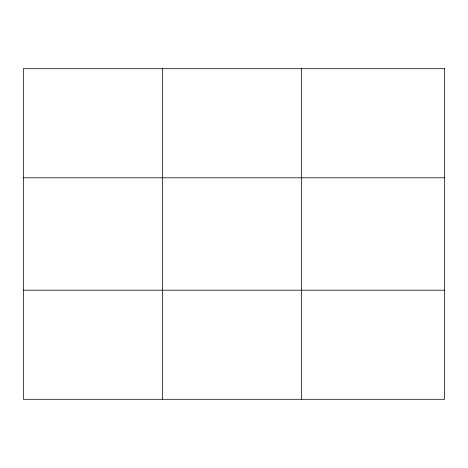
<?xml version="1.0" encoding="UTF-8"?>
<svg xmlns="http://www.w3.org/2000/svg" width="468" height="468" viewBox="0 0 468 468"><rect width="100%" height="100%" fill="white"/><g stroke="black" fill="none" stroke-linecap="round" stroke-linejoin="round"><path stroke-width="0.7" d="M162.396 399.292L162.396 68.708M301.392 399.292L301.392 68.708M23.4 177.799L444.6 177.799M23.4 290.201L444.6 290.201M444.6 68.708L444.6 399.292L23.4 399.292L23.4 68.708L444.6 68.708"/></g></svg>
